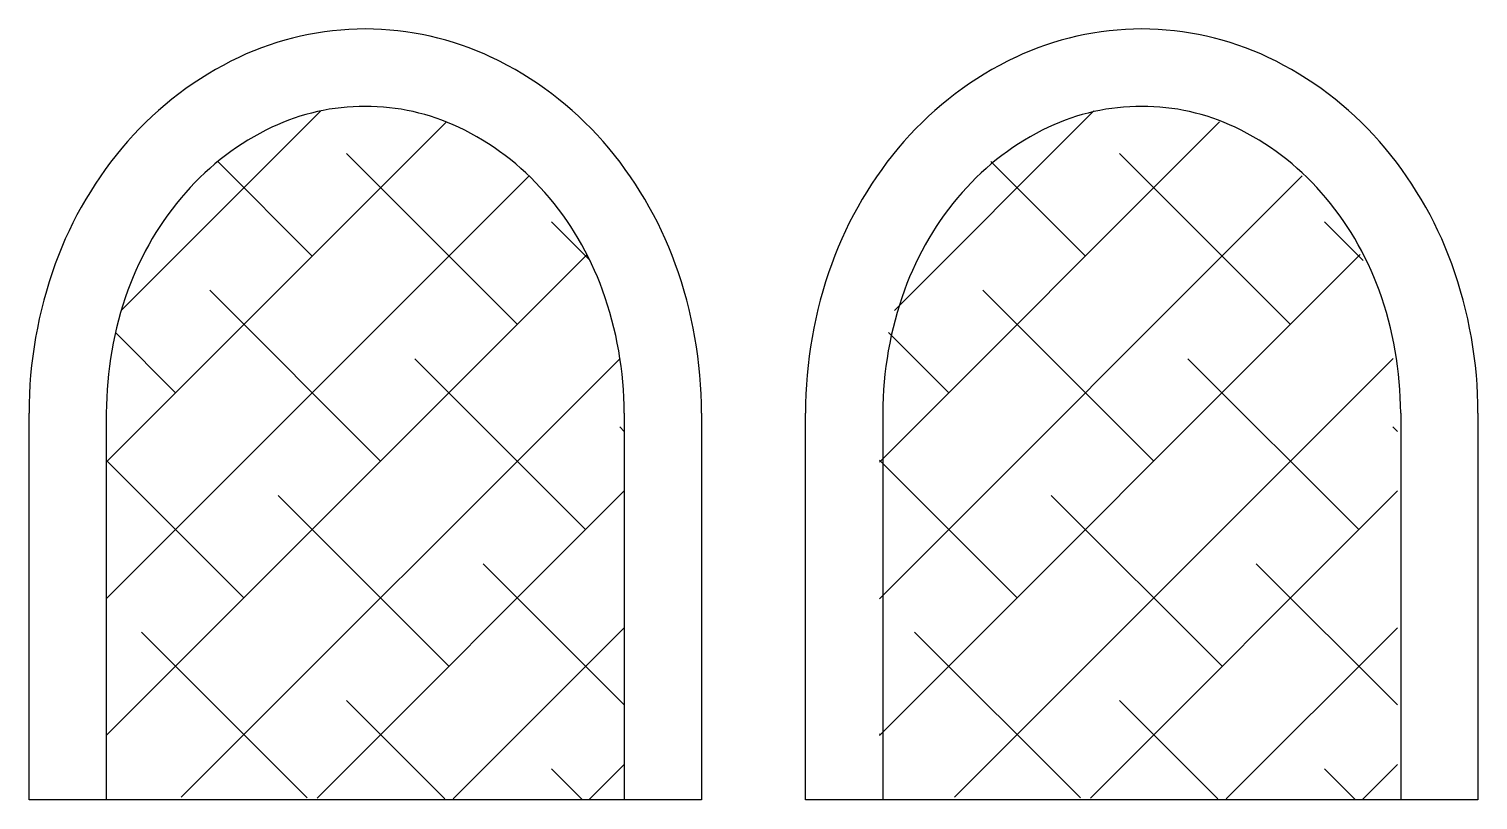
# Model space of a CAD drawing. Header units: metres. Extents: x -0.65 to 0.66, y 0 to 0.7.
import ezdxf

# ---------------------------------------------------------------- set-up
doc = ezdxf.new("R2010")
doc.units = ezdxf.units.M

msp = doc.modelspace()

# ---------------------------------------------------------------- linework, layer by layer
for p, q in [((-0.5663, 0.4443), (-0.3857, 0.625)), ((0.1336, 0.4443), (0.3143, 0.625)), ((-0.5798, 0.3071), (-0.2719, 0.615)), ((0.1201, 0.3071), (0.428, 0.615)), ((-0.3934, 0.4935), (-0.479, 0.5792)), ((-0.2077, 0.4317), (-0.3624, 0.5863)), ((0.3066, 0.4935), (0.221, 0.5792)), ((0.4922, 0.4317), (0.3375, 0.5863)), ((-0.5798, 0.1833), (-0.197, 0.5661)), ((0.1201, 0.1833), (0.5029, 0.5661)), ((-0.1419, 0.4895), (-0.1768, 0.5245)), ((0.5581, 0.4895), (0.5231, 0.5245)), ((-0.5798, 0.0596), (-0.1445, 0.4949)), ((0.1201, 0.0596), (0.5554, 0.4949)), ((-0.3315, 0.3079), (-0.4862, 0.4626)), ((0.3685, 0.3079), (0.2138, 0.4626)), ((-0.5171, 0.3698), (-0.5716, 0.4243)), ((0.1828, 0.3698), (0.1284, 0.4243)), ((-0.5119, 0.0038), (-0.1147, 0.4009)), ((-0.1459, 0.246), (-0.3006, 0.4007)), ((0.1881, 0.0038), (0.5852, 0.4009)), ((0.5541, 0.246), (0.3994, 0.4007)), ((-0.6498, 0.0013), (-0.6498, 0.3514)), ((-0.5798, 0.3514), (-0.5798, 0.0013)), ((-0.1109, 0.3514), (-0.1109, 0.0013)), ((-0.0409, 0.3514), (-0.0409, 0.0013)), ((0.0531, 0.0013), (0.0531, 0.3514)), ((0.1231, 0.3514), (0.1231, 0.0013)), ((0.592, 0.3514), (0.592, 0.0013)), ((0.662, 0.3514), (0.662, 0.0013)), ((-0.1109, 0.3349), (-0.1149, 0.3389)), ((0.589, 0.3349), (0.585, 0.3389)), ((-0.4552, 0.1842), (-0.5798, 0.3088)), ((0.2447, 0.1842), (0.1201, 0.3088)), ((-0.2696, 0.1223), (-0.4243, 0.277)), ((-0.3889, 0.003), (-0.1109, 0.281)), ((0.4303, 0.1223), (0.2757, 0.277)), ((0.3111, 0.003), (0.589, 0.281)), ((-0.1109, 0.0874), (-0.2387, 0.2151)), ((0.589, 0.0874), (0.4613, 0.2151)), ((-0.3979, 0.0031), (-0.548, 0.1532)), ((-0.2659, 0.0023), (-0.1109, 0.1572)), ((0.3021, 0.0031), (0.1519, 0.1532)), ((0.434, 0.0023), (0.589, 0.1572)), ((-0.2734, 0.0023), (-0.3624, 0.0914)), ((0.4266, 0.0023), (0.3375, 0.0914)), ((-0.579, 0.0604), (-0.5798, 0.0613)), ((0.121, 0.0604), (0.1201, 0.0613)), ((-0.1488, 0.0015), (-0.1768, 0.0295)), ((-0.143, 0.0015), (-0.1109, 0.0335)), ((0.5511, 0.0015), (0.5231, 0.0295)), ((0.557, 0.0015), (0.589, 0.0335)), ((-0.0409, 0.0013), (-0.6498, 0.0013)), ((0.662, 0.0013), (0.0531, 0.0013))]:
    msp.add_line(p, q)
for centre, radius, start, end in [((-0.3454, 0.4315), 0.2676, 90, 115.3176), ((-0.3454, 0.4315), 0.2676, 64.6824, 90), ((0.3576, 0.4315), 0.2676, 90, 115.3176), ((0.3576, 0.4315), 0.2676, 64.6824, 90), ((-0.327, 0.3927), 0.3105, 115.3176, 138.7953), ((-0.3637, 0.3927), 0.3105, 41.2047, 64.6824), ((0.3759, 0.3927), 0.3105, 115.3176, 138.7953), ((0.3392, 0.3927), 0.3105, 41.2047, 64.6824), ((-0.3454, 0.4315), 0.1976, 90, 115.3176), ((-0.3454, 0.4315), 0.1976, 64.6824, 90), ((0.3576, 0.4315), 0.1976, 90, 115.3176), ((0.3576, 0.4315), 0.1976, 64.6824, 90), ((-0.327, 0.3927), 0.2405, 115.3176, 138.7953), ((-0.3637, 0.3927), 0.2405, 41.2047, 64.6824), ((0.3759, 0.3927), 0.2405, 115.3176, 138.7953), ((0.3392, 0.3927), 0.2405, 41.2047, 64.6824), ((-0.2984, 0.3677), 0.3485, 138.7953, 160.0655), ((-0.3923, 0.3677), 0.3485, 19.9345, 41.2047), ((0.4045, 0.3677), 0.3485, 138.7953, 160.0655), ((0.3106, 0.3677), 0.3485, 19.9345, 41.2047), ((-0.2984, 0.3677), 0.2785, 138.7953, 160.0655), ((-0.3923, 0.3677), 0.2785, 19.9345, 41.2047), ((0.4045, 0.3677), 0.2785, 138.7953, 160.0655), ((0.3106, 0.3677), 0.2785, 19.9345, 41.2047), ((-0.2536, 0.3514), 0.3962, 160.0655, 180), ((-0.4372, 0.3514), 0.3962, 0, 19.9345), ((0.4494, 0.3514), 0.3962, 160.0655, 180), ((0.2658, 0.3514), 0.3962, 360, 19.9345), ((-0.2536, 0.3514), 0.3262, 160.0655, 180), ((-0.4372, 0.3514), 0.3262, 360, 19.9345), ((0.4494, 0.3514), 0.3262, 160.0655, 180), ((0.2658, 0.3514), 0.3262, 0, 19.9345), ((-0.4372, 0.3514), 0.3262, 359.9763, 360), ((-0.4372, 0.3514), 0.3962, 359.9805, 0), ((0.2658, 0.3514), 0.3262, 359.9763, 360), ((0.2658, 0.3514), 0.3962, 359.9805, 0)]:
    msp.add_arc(centre, radius, start, end)

doc.saveas('drawing.dxf')
